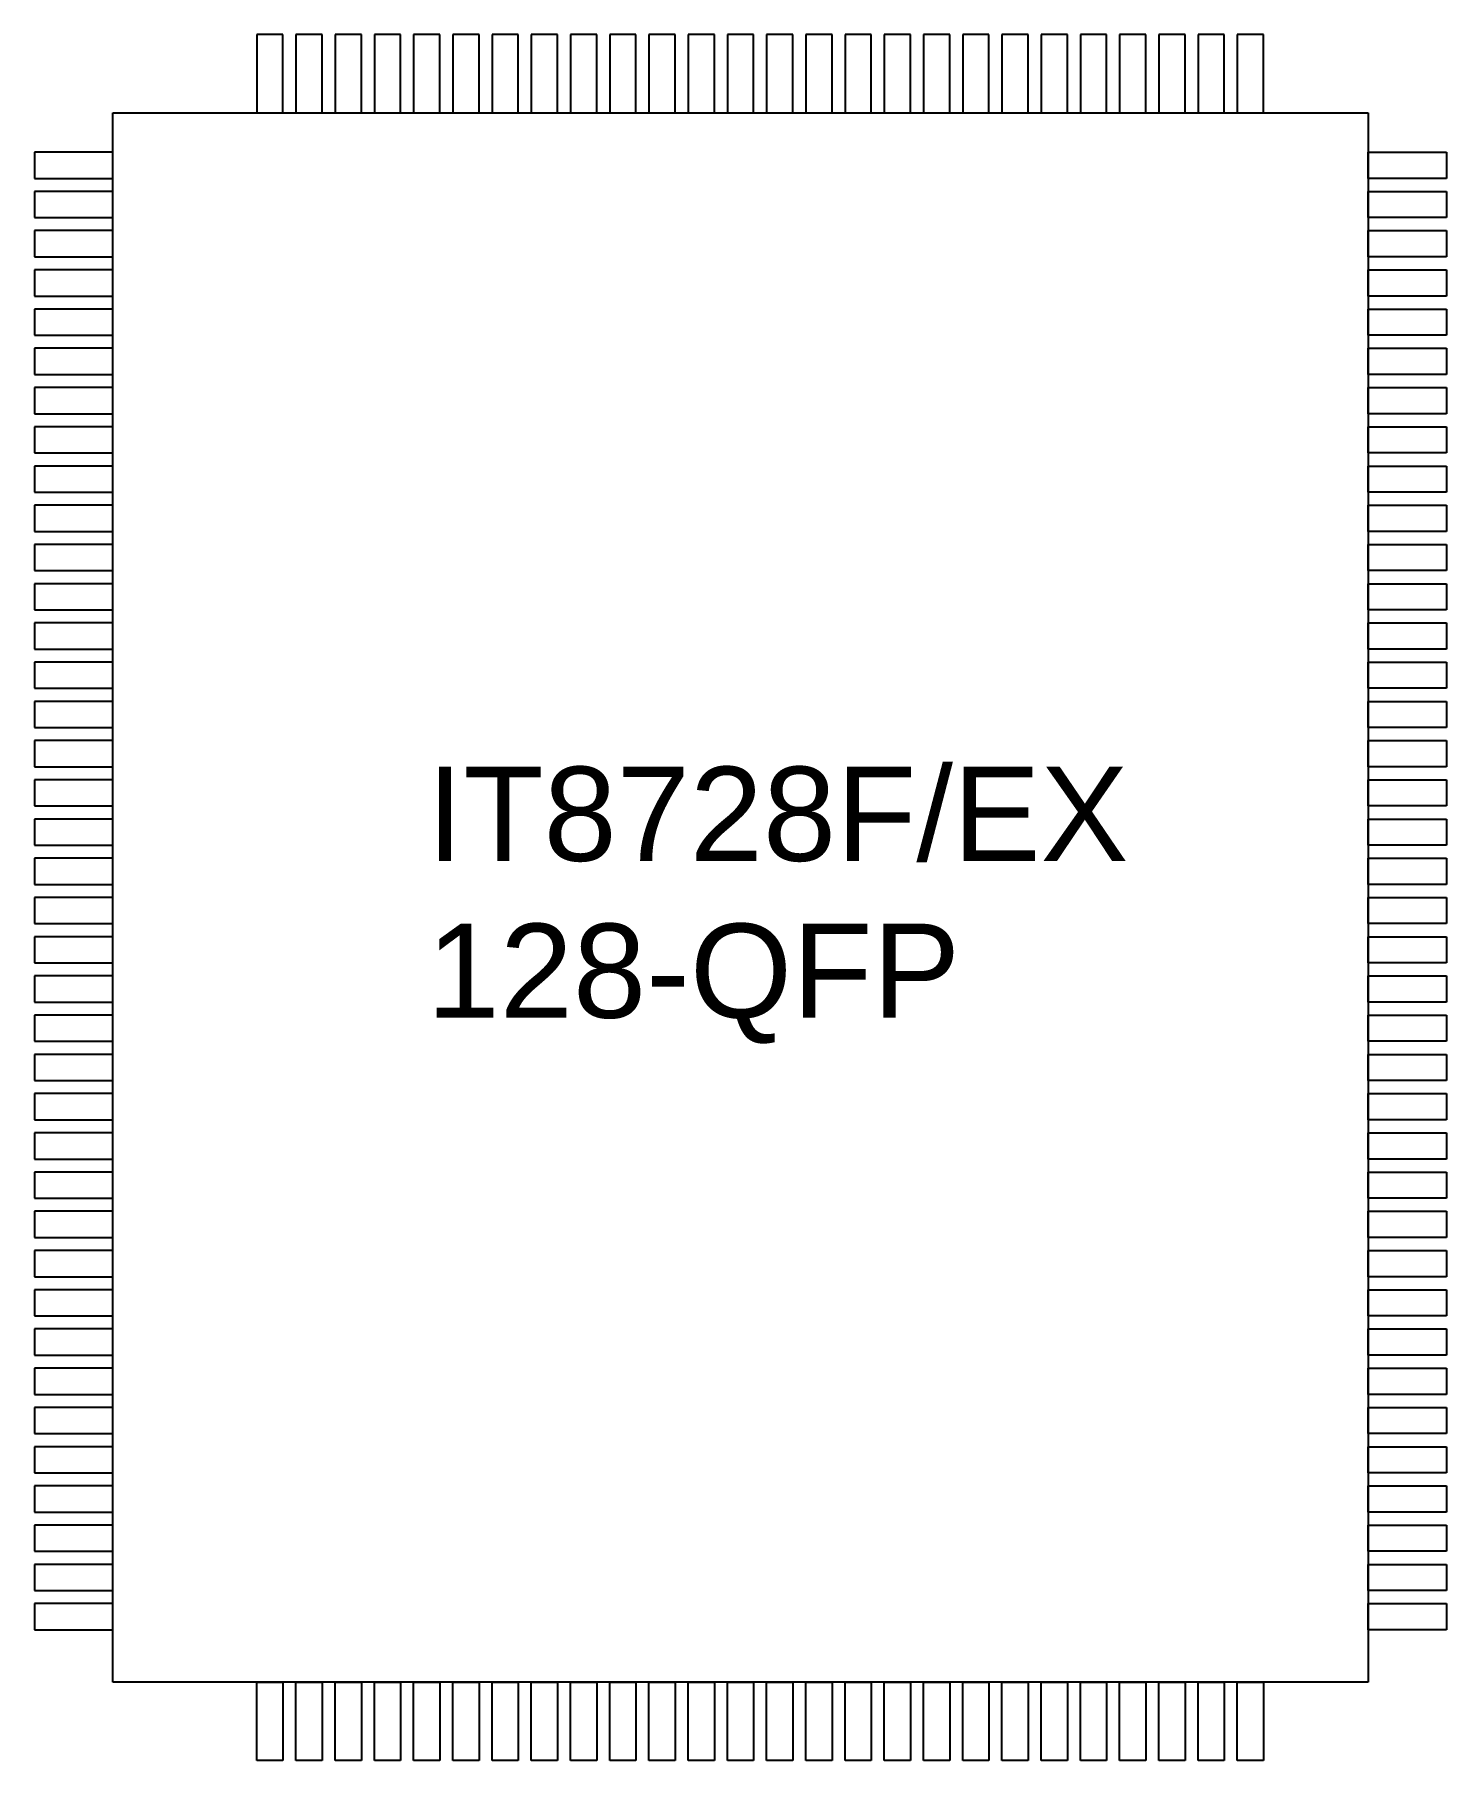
# Model space of a CAD drawing. Header units: millimetres. Extents: x 14.2 to 27.8, y 19.3 to 35.8.
import ezdxf

# ---------------------------------------------------------------- set-up
doc = ezdxf.new("R2010")
doc.units = ezdxf.units.MM
for name, color, linetype in [('circuit integrat', 44, 'Continuous'), ('pini', 2, 'Continuous'), ('text', 100, 'Continuous')]:
    doc.layers.add(name, color=color, linetype=linetype)
doc.styles.get("Standard").update_dxf_attribs({"font": 'arial.ttf'})

# ---------------------------------------------------------------- blocks, each defined once
blk = doc.blocks.new('*U70')
at = {"layer": 'pini'}
for p, q in [((-0.375, 0.125), (0.375, 0.125)), ((-0.375, -0.125), (-0.375, 0.125)), ((0.375, 0.125), (0.375, -0.125)), ((0.375, -0.125), (-0.375, -0.125))]:
    blk.add_line(p, q, dxfattribs=at)
blk = doc.blocks.new('*U71')
at = {"layer": 'pini', "color": 0, "linetype": 'ByBlock', "lineweight": -2, "transparency": 16777216}
for p in [(0, 13.875), (0, 13.5), (0, 13.125), (0, 12.75), (0, 12.375), (0, 12), (0, 11.625), (0, 11.25), (0, 10.875), (0, 10.5), (0, 10.125), (0, 9.75), (0, 9.375), (0, 9), (0, 8.625), (0, 8.25), (0, 7.875), (0, 7.5), (0, 7.125), (0, 6.75), (0, 6.375), (0, 6), (0, 5.625), (0, 5.25), (0, 4.875), (0, 4.5), (0, 4.125), (0, 3.75), (0, 3.375), (0, 3), (0, 2.625), (0, 2.25), (0, 1.875), (0, 1.5), (0, 1.125), (0, 0.75), (0, 0.375), (0, 0)]:
    blk.add_blockref('*U70', p, dxfattribs=at)
blk = doc.blocks.new('*U74')
at = {"layer": 'pini'}
for p, q in [((0.125, 0.375), (-0.125, 0.375)), ((-0.125, 0.375), (-0.125, -0.375)), ((0.125, -0.375), (0.125, 0.375)), ((-0.125, -0.375), (0.125, -0.375))]:
    blk.add_line(p, q, dxfattribs=at)
blk = doc.blocks.new('*U75')
at = {"layer": 'pini', "color": 0, "linetype": 'ByBlock', "lineweight": -2, "transparency": 16777216}
for p in [(0, 0), (0.375, 0), (0.75, 0), (1.125, 0), (1.5, 0), (1.875, 0), (2.25, 0), (2.625, 0), (3, 0), (3.375, 0), (3.75, 0), (4.125, 0), (4.5, 0), (4.875, 0), (5.25, 0), (5.625, 0), (6, 0), (6.375, 0), (6.75, 0), (7.125, 0), (7.5, 0), (7.875, 0), (8.25, 0), (8.625, 0), (9, 0), (9.375, 0)]:
    blk.add_blockref('*U74', p, dxfattribs=at)
blk = doc.blocks.new('*U76')
at = {"layer": 'pini'}
for p, q in [((0.125, 0.375), (-0.125, 0.375)), ((-0.125, 0.375), (-0.125, -0.375)), ((0.125, -0.375), (0.125, 0.375)), ((-0.125, -0.375), (0.125, -0.375))]:
    blk.add_line(p, q, dxfattribs=at)
blk = doc.blocks.new('*U77')
at = {"layer": 'pini', "color": 0, "linetype": 'ByBlock', "lineweight": -2, "transparency": 16777216}
for p in [(0, 0), (0.375, 0), (0.75, 0), (1.125, 0), (1.5, 0), (1.875, 0), (2.25, 0), (2.625, 0), (3, 0), (3.375, 0), (3.75, 0), (4.125, 0), (4.5, 0), (4.875, 0), (5.25, 0), (5.625, 0), (6, 0), (6.375, 0), (6.75, 0), (7.125, 0), (7.5, 0), (7.875, 0), (8.25, 0), (8.625, 0), (9, 0), (9.375, 0)]:
    blk.add_blockref('*U76', p, dxfattribs=at)

msp = doc.modelspace()

# ---------------------------------------------------------------- linework, layer by layer
at = {"layer": 'circuit integrat'}
for p, q in [((15, 20), (15, 35)), ((15, 35), (27, 35)), ((27, 35), (27, 20)), ((27, 20), (15, 20))]:
    msp.add_line(p, q, dxfattribs=at)
at = {"layer": 'pini'}
for p, q in [((15, 34.625), (14.25, 34.625)), ((14.25, 34.625), (14.25, 34.375)), ((15, 34.375), (15, 34.625)), ((14.25, 34.375), (15, 34.375)), ((15, 34.25), (14.25, 34.25)), ((14.25, 34.25), (14.25, 34)), ((15, 34), (15, 34.25)), ((14.25, 34), (15, 34)), ((15, 33.875), (14.25, 33.875)), ((14.25, 33.875), (14.25, 33.625)), ((15, 33.625), (15, 33.875)), ((14.25, 33.625), (15, 33.625)), ((15, 33.5), (14.25, 33.5)), ((14.25, 33.5), (14.25, 33.25)), ((15, 33.25), (15, 33.5)), ((14.25, 33.25), (15, 33.25)), ((15, 33.125), (14.25, 33.125)), ((14.25, 33.125), (14.25, 32.875)), ((15, 32.875), (15, 33.125)), ((14.25, 32.875), (15, 32.875)), ((15, 32.75), (14.25, 32.75)), ((14.25, 32.75), (14.25, 32.5)), ((15, 32.5), (15, 32.75)), ((14.25, 32.5), (15, 32.5)), ((15, 32.375), (14.25, 32.375)), ((14.25, 32.375), (14.25, 32.125)), ((15, 32.125), (15, 32.375)), ((14.25, 32.125), (15, 32.125)), ((15, 32), (14.25, 32)), ((14.25, 32), (14.25, 31.75)), ((15, 31.75), (15, 32)), ((14.25, 31.75), (15, 31.75)), ((15, 31.625), (14.25, 31.625)), ((14.25, 31.625), (14.25, 31.375)), ((15, 31.375), (15, 31.625)), ((14.25, 31.375), (15, 31.375)), ((15, 31.25), (14.25, 31.25)), ((14.25, 31.25), (14.25, 31)), ((15, 31), (15, 31.25)), ((14.25, 31), (15, 31)), ((15, 30.875), (14.25, 30.875)), ((14.25, 30.875), (14.25, 30.625)), ((15, 30.625), (15, 30.875)), ((14.25, 30.625), (15, 30.625)), ((15, 30.5), (14.25, 30.5)), ((14.25, 30.5), (14.25, 30.25)), ((15, 30.25), (15, 30.5)), ((14.25, 30.25), (15, 30.25)), ((15, 30.125), (14.25, 30.125)), ((14.25, 30.125), (14.25, 29.875)), ((15, 29.875), (15, 30.125)), ((14.25, 29.875), (15, 29.875)), ((15, 29.75), (14.25, 29.75)), ((14.25, 29.75), (14.25, 29.5)), ((15, 29.5), (15, 29.75)), ((14.25, 29.5), (15, 29.5)), ((15, 29.375), (14.25, 29.375)), ((14.25, 29.375), (14.25, 29.125)), ((15, 29.125), (15, 29.375)), ((14.25, 29.125), (15, 29.125)), ((15, 29), (14.25, 29)), ((14.25, 29), (14.25, 28.75)), ((15, 28.75), (15, 29)), ((14.25, 28.75), (15, 28.75)), ((15, 28.625), (14.25, 28.625)), ((14.25, 28.625), (14.25, 28.375)), ((15, 28.375), (15, 28.625)), ((14.25, 28.375), (15, 28.375)), ((15, 28.25), (14.25, 28.25)), ((14.25, 28.25), (14.25, 28)), ((15, 28), (15, 28.25)), ((14.25, 28), (15, 28)), ((15, 27.875), (14.25, 27.875)), ((14.25, 27.875), (14.25, 27.625)), ((15, 27.625), (15, 27.875)), ((14.25, 27.625), (15, 27.625)), ((15, 27.5), (14.25, 27.5)), ((14.25, 27.5), (14.25, 27.25)), ((15, 27.25), (15, 27.5)), ((14.25, 27.25), (15, 27.25)), ((15, 27.125), (14.25, 27.125)), ((14.25, 27.125), (14.25, 26.875)), ((15, 26.875), (15, 27.125)), ((14.25, 26.875), (15, 26.875)), ((15, 26.75), (14.25, 26.75)), ((14.25, 26.75), (14.25, 26.5)), ((15, 26.5), (15, 26.75)), ((14.25, 26.5), (15, 26.5)), ((15, 26.375), (14.25, 26.375)), ((14.25, 26.375), (14.25, 26.125)), ((15, 26.125), (15, 26.375)), ((14.25, 26.125), (15, 26.125)), ((15, 26), (14.25, 26)), ((14.25, 26), (14.25, 25.75)), ((15, 25.75), (15, 26)), ((14.25, 25.75), (15, 25.75)), ((15, 25.625), (14.25, 25.625)), ((14.25, 25.625), (14.25, 25.375)), ((15, 25.375), (15, 25.625)), ((14.25, 25.375), (15, 25.375)), ((15, 25.25), (14.25, 25.25)), ((14.25, 25.25), (14.25, 25)), ((15, 25), (15, 25.25)), ((14.25, 25), (15, 25)), ((15, 24.875), (14.25, 24.875)), ((14.25, 24.875), (14.25, 24.625)), ((15, 24.625), (15, 24.875)), ((14.25, 24.625), (15, 24.625)), ((15, 24.5), (14.25, 24.5)), ((14.25, 24.5), (14.25, 24.25)), ((15, 24.25), (15, 24.5)), ((14.25, 24.25), (15, 24.25)), ((15, 24.125), (14.25, 24.125)), ((14.25, 24.125), (14.25, 23.875)), ((15, 23.875), (15, 24.125)), ((14.25, 23.875), (15, 23.875)), ((15, 23.75), (14.25, 23.75)), ((14.25, 23.75), (14.25, 23.5)), ((15, 23.5), (15, 23.75)), ((14.25, 23.5), (15, 23.5)), ((15, 23.375), (14.25, 23.375)), ((14.25, 23.375), (14.25, 23.125)), ((15, 23.125), (15, 23.375)), ((14.25, 23.125), (15, 23.125)), ((15, 23), (14.25, 23)), ((14.25, 23), (14.25, 22.75)), ((15, 22.75), (15, 23)), ((14.25, 22.75), (15, 22.75)), ((15, 22.625), (14.25, 22.625)), ((14.25, 22.625), (14.25, 22.375)), ((15, 22.375), (15, 22.625)), ((14.25, 22.375), (15, 22.375)), ((15, 22.25), (14.25, 22.25)), ((14.25, 22.25), (14.25, 22)), ((15, 22), (15, 22.25)), ((14.25, 22), (15, 22)), ((15, 21.875), (14.25, 21.875)), ((14.25, 21.875), (14.25, 21.625)), ((15, 21.625), (15, 21.875)), ((14.25, 21.625), (15, 21.625)), ((15, 21.5), (14.25, 21.5)), ((14.25, 21.5), (14.25, 21.25)), ((15, 21.25), (15, 21.5)), ((14.25, 21.25), (15, 21.25)), ((15, 21.125), (14.25, 21.125)), ((14.25, 21.125), (14.25, 20.875)), ((15, 20.875), (15, 21.125)), ((14.25, 20.875), (15, 20.875)), ((15, 20.75), (14.25, 20.75)), ((14.25, 20.75), (14.25, 20.5)), ((15, 20.5), (15, 20.75)), ((14.25, 20.5), (15, 20.5))]:
    msp.add_line(p, q, dxfattribs=at)

# ---------------------------------------------------------------- block references
for name, p in [('*U75', (16.5, 35.375)), ('*U71', (27.375, 20.625))]:
    msp.add_blockref(name, p, dxfattribs=at)
at = {"layer": 'pini', "xscale": -1, "rotation": 180}
msp.add_blockref('*U77', (16.5, 19.625), dxfattribs=at)

# ---------------------------------------------------------------- texts
at = {"layer": 'text', "insert": (18, 28.75), "char_height": 0.9, "attachment_point": 1}
msp.add_mtext_dynamic_manual_height_columns('{\\fArial|b0|i0|c238|p34;IT8728F/EX\\P128-QFP}', width=6, gutter_width=12.5, heights=[0], dxfattribs=at)

doc.saveas('drawing.dxf')
